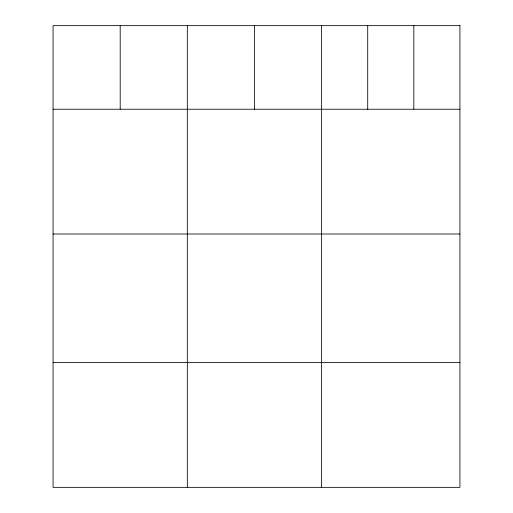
<?xml version="1.0" encoding="UTF-8"?>
<svg xmlns="http://www.w3.org/2000/svg" width="513" height="513" viewBox="0 0 513 513"><rect width="100%" height="100%" fill="white"/><g stroke="black" fill="none" stroke-linecap="round" stroke-linejoin="round"><path stroke-width="0.77" d="M53.063 109.231L459.937 109.231M53.063 234.011L459.937 234.011M53.063 362.569L459.937 362.569M413.824 25.65L413.824 109.231M367.712 25.65L367.712 109.231M321.6 25.65L321.6 487.35M254.467 25.65L254.467 109.231M187.328 25.65L187.328 487.35M120.196 25.65L120.196 109.231M459.937 25.65L53.063 25.65L53.063 487.35L459.937 487.35L459.937 25.65"/></g></svg>
